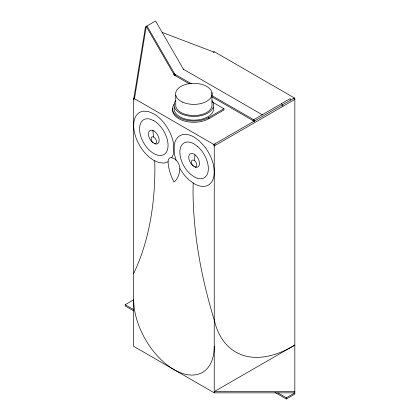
<?xml version="1.0" encoding="UTF-8"?>
<svg xmlns="http://www.w3.org/2000/svg" width="420" height="420" viewBox="0 0 420 420"><rect width="100%" height="100%" fill="white"/><g stroke="black" fill="none" stroke-linecap="round" stroke-linejoin="round"><path stroke-width="0.63" d="M193.168 182.973L193.037 191.777A364.675 210.546 60 0 0 214.247 319.967A113.867 65.74 -60 0 0 294.83 345.088L214.247 391.613L294.83 391.613M194.35 160.571L194.975 154.822M134.531 98.364L146.228 26.402L174.72 75.747L175.476 75.306L146.99 25.961M171.78 157.684L173.271 154.387L173.959 148.759A28.492 16.448 60 0 0 153.815 113.867L148.601 111.652L143.74 111.169A28.492 16.448 60 0 0 134.353 131.917A28.492 16.448 60 0 0 153.815 160.393L159.028 162.608L163.884 163.091L168.058 161.805A8.342 4.819 60 0 1 171.008 157.605L173.959 158.398L176.909 161.012A8.342 4.819 60 0 1 179.86 168.614L184.034 174.72L188.89 179.849L194.103 183.656A28.492 16.448 60 0 0 213.565 177.644A28.492 16.448 60 0 0 204.178 146.06L199.316 140.931L194.103 137.13A28.492 16.448 60 0 0 173.959 148.759L174.647 155.179L176.138 160.198M277.835 392.852L286.33 397.761L294.83 392.852L214.247 392.852L133.67 346.332L133.67 98.207L134.804 97.55M213.119 52.337L214.247 51.681L294.83 98.207L294.83 394.096L286.33 399L274.985 392.448M134.426 99.01L133.67 99.445L145.467 26.838L155.584 21L183.75 69.783M174.195 104.045A21.273 12.28 0 0 0 182.028 118.955A21.273 12.28 0 0 0 208.887 117.427L223.928 108.743L223.928 109.988L208.887 118.671A21.273 12.28 0 0 1 184.438 121.002A21.273 12.28 0 0 1 172.757 108.381M214.053 144.328L294.068 98.133L294.83 99.445L214.247 145.971L213.491 144.653M133.67 98.207L214.247 144.727L215.381 144.076M293.695 98.858L294.83 98.207M133.681 310.868L125.171 305.954L125.171 304.715L133.67 299.806M162.12 32.429L214.4 52.253M183.12 69.069L262.568 114.938M191.552 83.858L173.959 73.705L173.959 74.944L189.278 83.79M211.979 95.655L254.541 120.225L254.541 121.469L211.979 96.894M212.578 102.191L223.928 108.743M125.171 304.715L133.67 309.619M290.866 99.981L290.105 98.663L253.019 120.078L253.528 120.955M281.51 103.63L283.028 106.26M152.891 130.536L153.526 137.009M154.744 160.786L154.891 169.748A361.993 208.997 60 0 1 133.67 273.446M286.33 397.761L286.33 399M214.247 144.727L214.247 392.852M211.927 92.558L211.927 103.724A18.223 10.521 0 0 1 196.098 115.463A18.223 10.521 0 0 1 175.765 106.323L175.765 95.156M208.887 117.427L208.887 118.671M214.247 346.332A56.978 32.896 60 0 1 173.959 369.59A56.978 32.896 60 0 1 133.67 299.806M194.801 166.892A3.801 2.195 60 0 0 196.791 165.044A3.801 2.195 60 0 0 194.801 160.897L194.103 160.393A3.801 2.195 60 0 0 191.441 161.553A3.801 2.195 60 0 0 193.41 166.089M154.508 143.63A3.801 2.195 60 0 0 156.476 141.367A3.801 2.195 60 0 0 153.815 137.13L153.116 136.836A3.801 2.195 60 0 0 151.127 138.679A3.801 2.195 60 0 0 153.116 142.826M213.449 107.336A19.75 11.403 0 0 1 193.709 120.146A19.75 11.403 0 0 1 174.279 107.179M212.147 100.732A19.75 11.403 0 0 1 193.709 116.429A19.75 11.403 0 0 1 175.649 100.585M179.86 168.614A34.708 20.039 60 0 1 173.959 182.007A34.708 20.039 60 0 1 168.058 161.805M153.815 120.682L150.129 119.112A20.144 11.629 60 0 0 139.692 131.124A20.144 11.629 60 0 0 153.815 153.578L157.5 155.148A20.144 11.629 60 0 0 167.937 143.136A20.144 11.629 60 0 0 153.815 120.682M153.815 130.924L152.423 130.337A7.597 4.384 60 0 0 148.444 134.027A7.597 4.384 60 0 0 152.423 142.317L155.206 143.923A7.597 4.384 60 0 0 159.138 139.398A7.597 4.384 60 0 0 153.815 130.924M195.494 167.186L192.712 165.58A7.597 4.384 60 0 1 188.78 156.508A7.597 4.384 60 0 1 194.103 154.187L195.494 155.201A7.597 4.384 60 0 1 199.474 163.496A7.597 4.384 60 0 1 195.494 167.186M197.788 146.633L194.103 143.945A20.144 11.629 60 0 0 179.981 150.092A20.144 11.629 60 0 0 190.417 174.153L194.103 176.841A20.144 11.629 60 0 0 208.226 170.693A20.144 11.629 60 0 0 197.788 146.633M182.653 102.16A18.223 10.521 0 0 0 211.895 95.303A18.223 10.521 0 0 0 186.989 84.11A18.223 10.521 0 0 0 182.653 102.16"/></g></svg>
